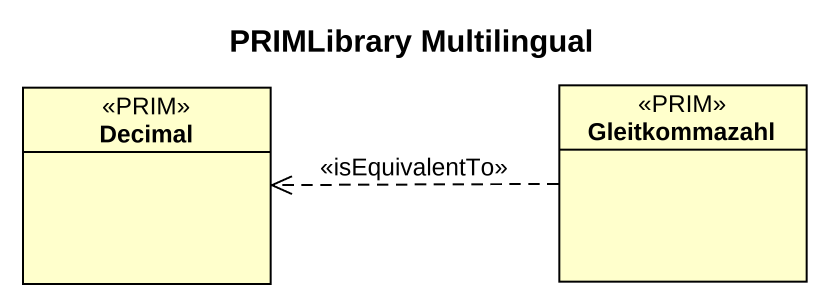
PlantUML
@startuml
title PRIMLibrary Multilingual
hide circle
hide empty members
class Decimal <<PRIM>>
class Gleitkommazahl <<PRIM>>
Gleitkommazahl .left.> Decimal : <<isEquivalentTo>>
@enduml
